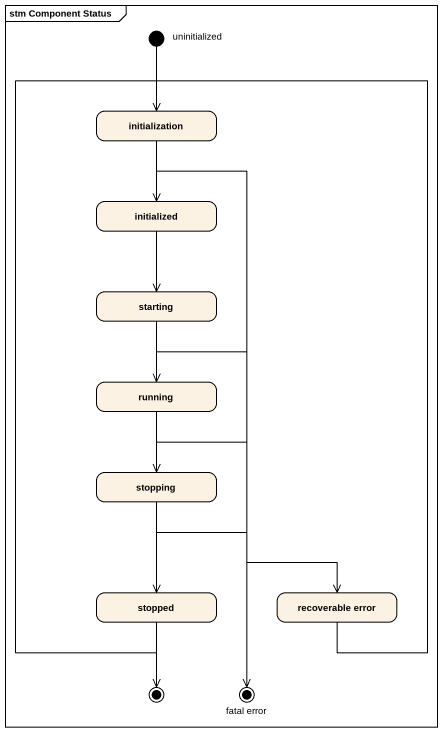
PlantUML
@startuml
mainframe stm Component Status
hide empty description
state uninitialized <<start>>
state initialization
state initialized
state starting
state running
state stopping
state stopped
state "recoverable error" as recoverable_error
state final1 <<end>>
state "fatal error" as fatal_error <<end>>
uninitialized --> initialization
initialization --> initialized
initialization --> recoverable_error
initialization --> fatal_error
initialized --> starting
starting --> running
starting --> recoverable_error
starting --> fatal_error
running --> stopping
running --> recoverable_error
running --> fatal_error
stopping --> stopped
stopping --> recoverable_error
stopping --> fatal_error
stopped -up-> initialization
stopped --> final1
recoverable_error -up-> initialization
@enduml
